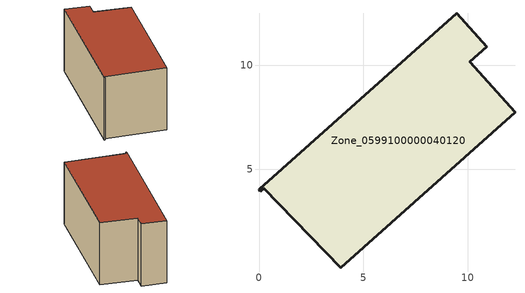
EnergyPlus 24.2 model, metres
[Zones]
Zone_0599100000040120
 floor ground (C_G): 12.26,7.74 3.92,0.28 0.24,4.1 0.07,3.96 0,4.04 9.48,12.49 10.91,10.88 10.09,10.16 z0
 wall outside (C_F): 9.48,12.49 0,4.04 0.07,3.96 0.24,4.1 3.92,0.28 12.26,7.74 10.09,10.16 10.91,10.88 9.48,12.49 z0:5.73
 roof outside (C_R): 3.92,0.28 12.26,7.74 10.09,10.16 10.91,10.88 9.48,12.49 0,4.04 0.07,3.96 0.24,4.1 z5.73
[BUILDING]
Pand.0599100000040120: North Axis=0; Terrain=City; Loads Convergence Tolerance Value=0.04; Temperature Convergence Tolerance Value=0.4; Solar Distribution=FullExterior; Maximum Number of Warmup Days=25; Minimum Number of Warmup Days=1
[Site:Location]
Rotterdam.The.Hague.AP_ZH_NLD Design_Conditions: Latitude=51.96; Longitude=4.45; Time Zone=1; Elevation=-4.5
[SITE:GROUNDTEMPERATURE:BUILDINGSURFACE]
18, 18, 18, 18, 18, 18, 18, 18, 18, 18, 18, 18
[MATERIAL] Thermal Absorptance=0.9; Solar Absorptance=0.7; Visible Absorptance=0.7
Name | Roughness | Thickness | Conductivity | Density | Specific Heat
G.TI.1975-1991 | MediumSmooth | 0.15 | 0.288461 | 540 | 1210
F.TI.1975-1991 | Rough | 0.3 | 0.230769 | 1920 | 840
R.TI.1975-1991 | MediumRough | 0.2 | 0.153846 | 1500 | 1000
[CONSTRUCTION]
C_G: G.TI.1975-1991
C_F: F.TI.1975-1991
C_R: R.TI.1975-1991
[ZONE]
Zone_0599100000040120: Type=1; Multiplier=1; Ceiling Height=Autocalculate; Volume=Autocalculate; Floor Area=autocalculate; Part of Total Floor Area=Yes
[ZONEINFILTRATION:DESIGNFLOWRATE]
Infil_Zone_0599100000040120: Zone or ZoneList or Space or SpaceList=Zone_0599100000040120; Schedule=AlwaysOn; Design Flow Rate Calculation Method=Flow/Area; Flow Rate per Floor Area=0.003; Constant Term Coefficient=1; Temperature Term Coefficient=0; Velocity Term Coefficient=0; Velocity Squared Term Coefficient=0
[HVACTEMPLATE:ZONE:IDEALLOADSAIRSYSTEM]
Zone_0599100000040120: Maximum Heating Supply Air Temperature=50; Minimum Cooling Supply Air Temperature=13; Maximum Heating Supply Air Humidity Ratio=0.0156; Minimum Cooling Supply Air Humidity Ratio=0.0077; Heating Limit=NoLimit; Cooling Limit=NoLimit; Dehumidification Control Type=ConstantSensibleHeatRatio; Cooling Sensible Heat Ratio=0.7; Dehumidification Setpoint=60; Humidification Control Type=None; Humidification Setpoint=30; Outdoor Air Method=None; Outdoor Air Flow Rate per Person=0.00944; Outdoor Air Flow Rate per Zone Floor Area=0; Outdoor Air Flow Rate per Zone=0; Demand Controlled Ventilation Type=None; Outdoor Air Economizer Type=NoEconomizer; Heat Recovery Type=None; Sensible Heat Recovery Effectiveness=0.7; Latent Heat Recovery Effectiveness=0.65
[ZONECONTROL:THERMOSTAT]
ThermostatControl_Zone_0599100000040120: Zone or ZoneList=Zone_0599100000040120; Control Type Schedule=DualSetpointControlType; Control 1=Thermostat_Zone_0599100000040120; Temperature Difference Between Cutout And Setpoint=0
[THERMOSTATSETPOINT:DUALSETPOINT]
Thermostat_Zone_0599100000040120: Heating Setpoint Temperature Schedule=HeatingSetpoint_Zone_0599100000040120; Cooling Setpoint Temperature Schedule=CoolingSetpoint_Zone_0599100000040120
[SCHEDULE:COMPACT]
HeatingSetpoint_Zone_0599100000040120: Through: 12/31, For: AllDays, Until: 24:00, 21
CoolingSetpoint_Zone_0599100000040120: Through: 12/31, For: AllDays, Until: 24:00, 24
DualSetpointControlType: Through: 12/31, For: AllDays, Until: 24:00, 4
AlwaysOn: Through: 12/31, For: AllDays, Until: 24:00, 1
